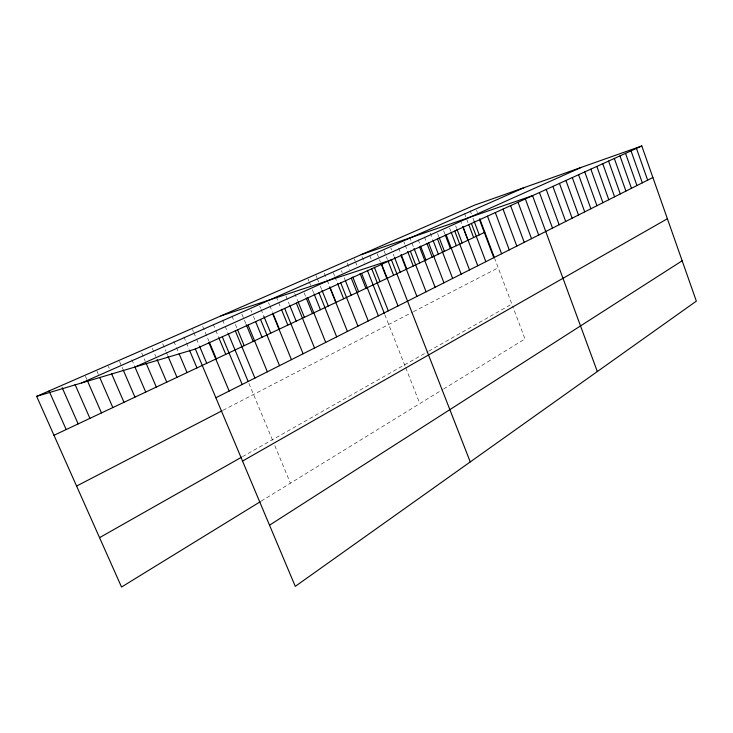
<?xml version="1.0" encoding="UTF-8"?>
<svg xmlns="http://www.w3.org/2000/svg" width="733" height="733" viewBox="0 0 733 733"><rect width="100%" height="100%" fill="white"/><g stroke="black" fill="none" stroke-linecap="round" stroke-linejoin="round"><path stroke-width="0.55" stroke-dasharray="3.67 2.75" d="M261.205 501.143L442.659 389.553M443.557 389.003L524.975 338.93L512.587 306.018M242.495 456.668L427.88 351.648M428.787 351.125L511.854 304.067L494.876 258.96M222.969 410.288L412.487 312.185M413.421 311.699L498.211 267.811M85.459 376.286L86.833 379.428M97.003 371.237L98.359 374.352M108.356 366.271L109.244 368.332M119.525 361.415L122.695 368.772M131.83 359.747L134.515 366.005M141.698 352.94L145.244 361.213M162.726 343.795L165.841 351.134M166.29 352.179L167.628 355.322M152.29 348.294L155.79 356.504M173.84 341.386L176.048 346.581M176.488 347.625L178.687 352.82M183.901 336.951L189.132 349.339M192.522 329.548L193.411 331.655M193.851 332.718L196.068 337.995M196.517 339.049L199.174 345.38M213.166 324.197L215.337 329.401M215.768 330.436L218.37 336.676M202.711 326.332L208.85 340.992M222.594 320.046L224.738 325.205M225.168 326.24L227.743 332.434M248.927 383.396L273.189 441.733M274.838 445.701L290.415 483.175M231.921 316.088L233.68 320.312M235.43 324.536L236.741 327.706M250.906 310.178L251.758 312.258M253.481 316.427L254.763 319.551M241.927 314.155L245.821 323.601M259.748 306.257L260.6 308.327M261.021 309.363L263.99 316.601M268.535 302.601L269.405 304.717M269.836 305.78L272.438 312.139M285.98 296.105L289.379 304.461M276.259 296.7L280.968 308.272M294.721 293.447L297.653 300.713M308.107 279.081L308.95 281.188M309.381 282.251L310.655 285.421M312.359 289.654L313.632 292.824M304.149 292.888L305.817 297.012M324.362 273.189L326.863 279.447M327.275 280.492L329.364 285.705M316.079 275.59L316.922 277.688M317.343 278.732L318.608 281.884M320.294 286.09L321.558 289.242M333.341 272.896L334.578 276.002M334.99 277.037L337.061 282.223M347.286 263.211L349.806 269.552M341.376 270.559L342.192 272.612M344.235 277.761L345.051 279.814M354.296 258.896L355.12 261.003M355.542 262.048L356.779 265.199M369.853 255.735L371.081 258.841M362.02 256.742L364.484 263M384.825 314.64L405.358 366.784M405.743 367.755L419.844 403.581M384.074 250.878L387.381 259.363M377.174 253.71L380.409 261.956M398.66 248.093L400.694 253.334M390.799 247.891L391.624 249.999M393.264 254.223L394.088 256.33M409.665 237.116L413.669 247.47M403.993 242.055L404.808 244.135M405.212 245.179L407.227 250.384M424.453 236.942L426.487 242.238M418.158 239.755L420.211 245.088M437.601 233.525L438.801 236.658M430.262 233.112L432.681 239.434M449.622 228.119L450.804 231.225M443.648 230.803L444.839 233.928M460.287 220.056L462.303 225.37M455.669 225.865L456.485 228M470.165 210.747L471.356 213.899M472.941 218.095L474.123 221.247M464.456 213.266L468.048 222.768M476.587 210.353L477.375 212.442"/><path stroke-width="1.1" d="M269.524 525.195L682.166 260.783M260.288 501.702L121.531 587.032L36.65 396.351L474.627 205.13L641.796 145.968L696.35 301.126L295.28 586.363L195.363 349.036L36.65 396.351M242.531 461.075L667.387 218.755M99.551 537.655L241.56 457.2M76.58 486.061L222.017 410.782M215.868 397.744L652.892 177.514M53.985 435.292L484.834 232.279M195.363 349.036L641.796 145.968M135.046 367.022L581.223 167.408M81.656 382.938L524.636 187.428M361.204 254.653L532.552 195.665L597.322 371.558M220.88 315.914L391.431 259.849L470.256 461.927M49.065 390.927L66.181 429.547M62.177 387.675L78.156 423.903M75.041 384.486L89.921 418.36M87.291 380.473L101.475 412.917M99.715 377.458L112.827 407.566M111.48 373.473L123.987 402.307M123.153 369.826L134.945 397.139M134.964 367.05L145.73 392.063M146.133 363.284L156.321 387.07M168.068 356.375L176.983 377.339M157.1 359.582L166.739 382.159M179.127 353.865L187.062 372.584M189.563 350.374L196.966 367.92M199.623 346.434L206.715 363.321M218.81 337.721L225.746 354.36M209.29 342.045L216.308 358.804M208.987 342.842L229.172 391.046M228.174 333.469L248.093 381.38M222.301 336.786L242.183 384.486M237.62 329.823L244.181 345.674M235.33 330.858L254.901 378.072M255.615 321.631L262.048 337.253M248.066 325.067L267.353 371.805M246.251 324.646L253.187 341.431M263.99 316.601L270.77 333.139M260.527 319.396L279.53 365.666M272.868 313.202L279.365 329.099M272.722 313.852L291.441 359.665M289.801 305.505L296.159 321.182M284.661 308.419L303.114 353.782M281.399 309.326L287.831 325.104M298.074 301.749L304.378 317.307M296.343 303.105L314.53 348.028M314.054 293.878L320.431 309.738M307.787 297.9L325.718 342.384M306.229 298.047L312.46 313.495M329.777 286.75L336.035 302.39M329.969 287.812L347.415 331.453M321.979 290.286L328.292 306.037M318.992 292.806L336.676 336.868M340.735 282.911L357.942 326.148M337.473 283.259L343.658 298.798M352.738 276.955L358.602 291.761M351.272 278.119L368.25 320.953M345.463 280.849L351.18 295.252M361.607 273.418L378.365 315.859M360.105 273.611L365.914 288.316M374.334 267.142L380.033 281.655M371.741 268.809L388.279 310.865M367.361 270.303L384.431 313.651M388.215 261.479L393.594 275.269M381.682 264.283L398.001 305.963M381.215 264.017L386.859 278.439M401.107 254.378L406.806 269.048M400.997 255.505L416.903 296.444M394.491 257.384L400.245 272.135M414.063 248.505L419.661 262.982M410.379 251.236L426.084 291.807M407.63 251.419L413.275 265.997M428.622 242.935L443.941 282.81M426.899 243.301L432.195 257.081M420.623 246.151L425.974 260.013M419.578 247.048L435.1 287.272M439.204 237.712L444.409 251.327M437.491 238.903L452.627 278.43M433.093 240.488L438.343 254.186M451.198 232.26L456.32 245.711M446.205 234.936L461.158 274.133M445.243 234.963L450.401 248.505M463.164 227.221L477.769 265.767M462.706 226.433L467.938 240.241M456.888 229.072L462.166 242.962M454.762 231.051L469.532 269.918M474.123 221.247L479.272 234.899M471.411 223.473L485.851 261.69M468.854 224.875L473.637 237.556M487.491 216.153L501.601 253.755M479.73 218.709L494.509 257.97M479.529 219.781L493.795 257.686M495.325 212.597L509.27 249.889M510.589 205.652L524.232 242.348M503.021 209.088L516.811 246.086M525.35 198.936L538.691 235.064M518.029 202.262L531.526 238.674M539.442 192.532L552.499 228.1M546.222 189.444L559.151 224.756M559.471 183.415L572.134 218.205M552.893 186.411L565.693 221.458M572.308 177.578L584.723 211.864M565.94 180.474L578.484 215.016M584.76 171.916L596.937 205.707M578.584 174.72L590.88 208.768M596.845 166.418L608.793 199.733M590.853 169.14L602.911 202.702M608.582 161.077L620.301 193.943M602.755 163.725L614.584 196.82M625.542 153.362L636.94 185.55M619.971 155.9L631.47 188.308M614.318 158.465L625.927 191.102M636.455 148.396L647.651 180.153M631.04 150.861L642.328 182.838"/></g></svg>
